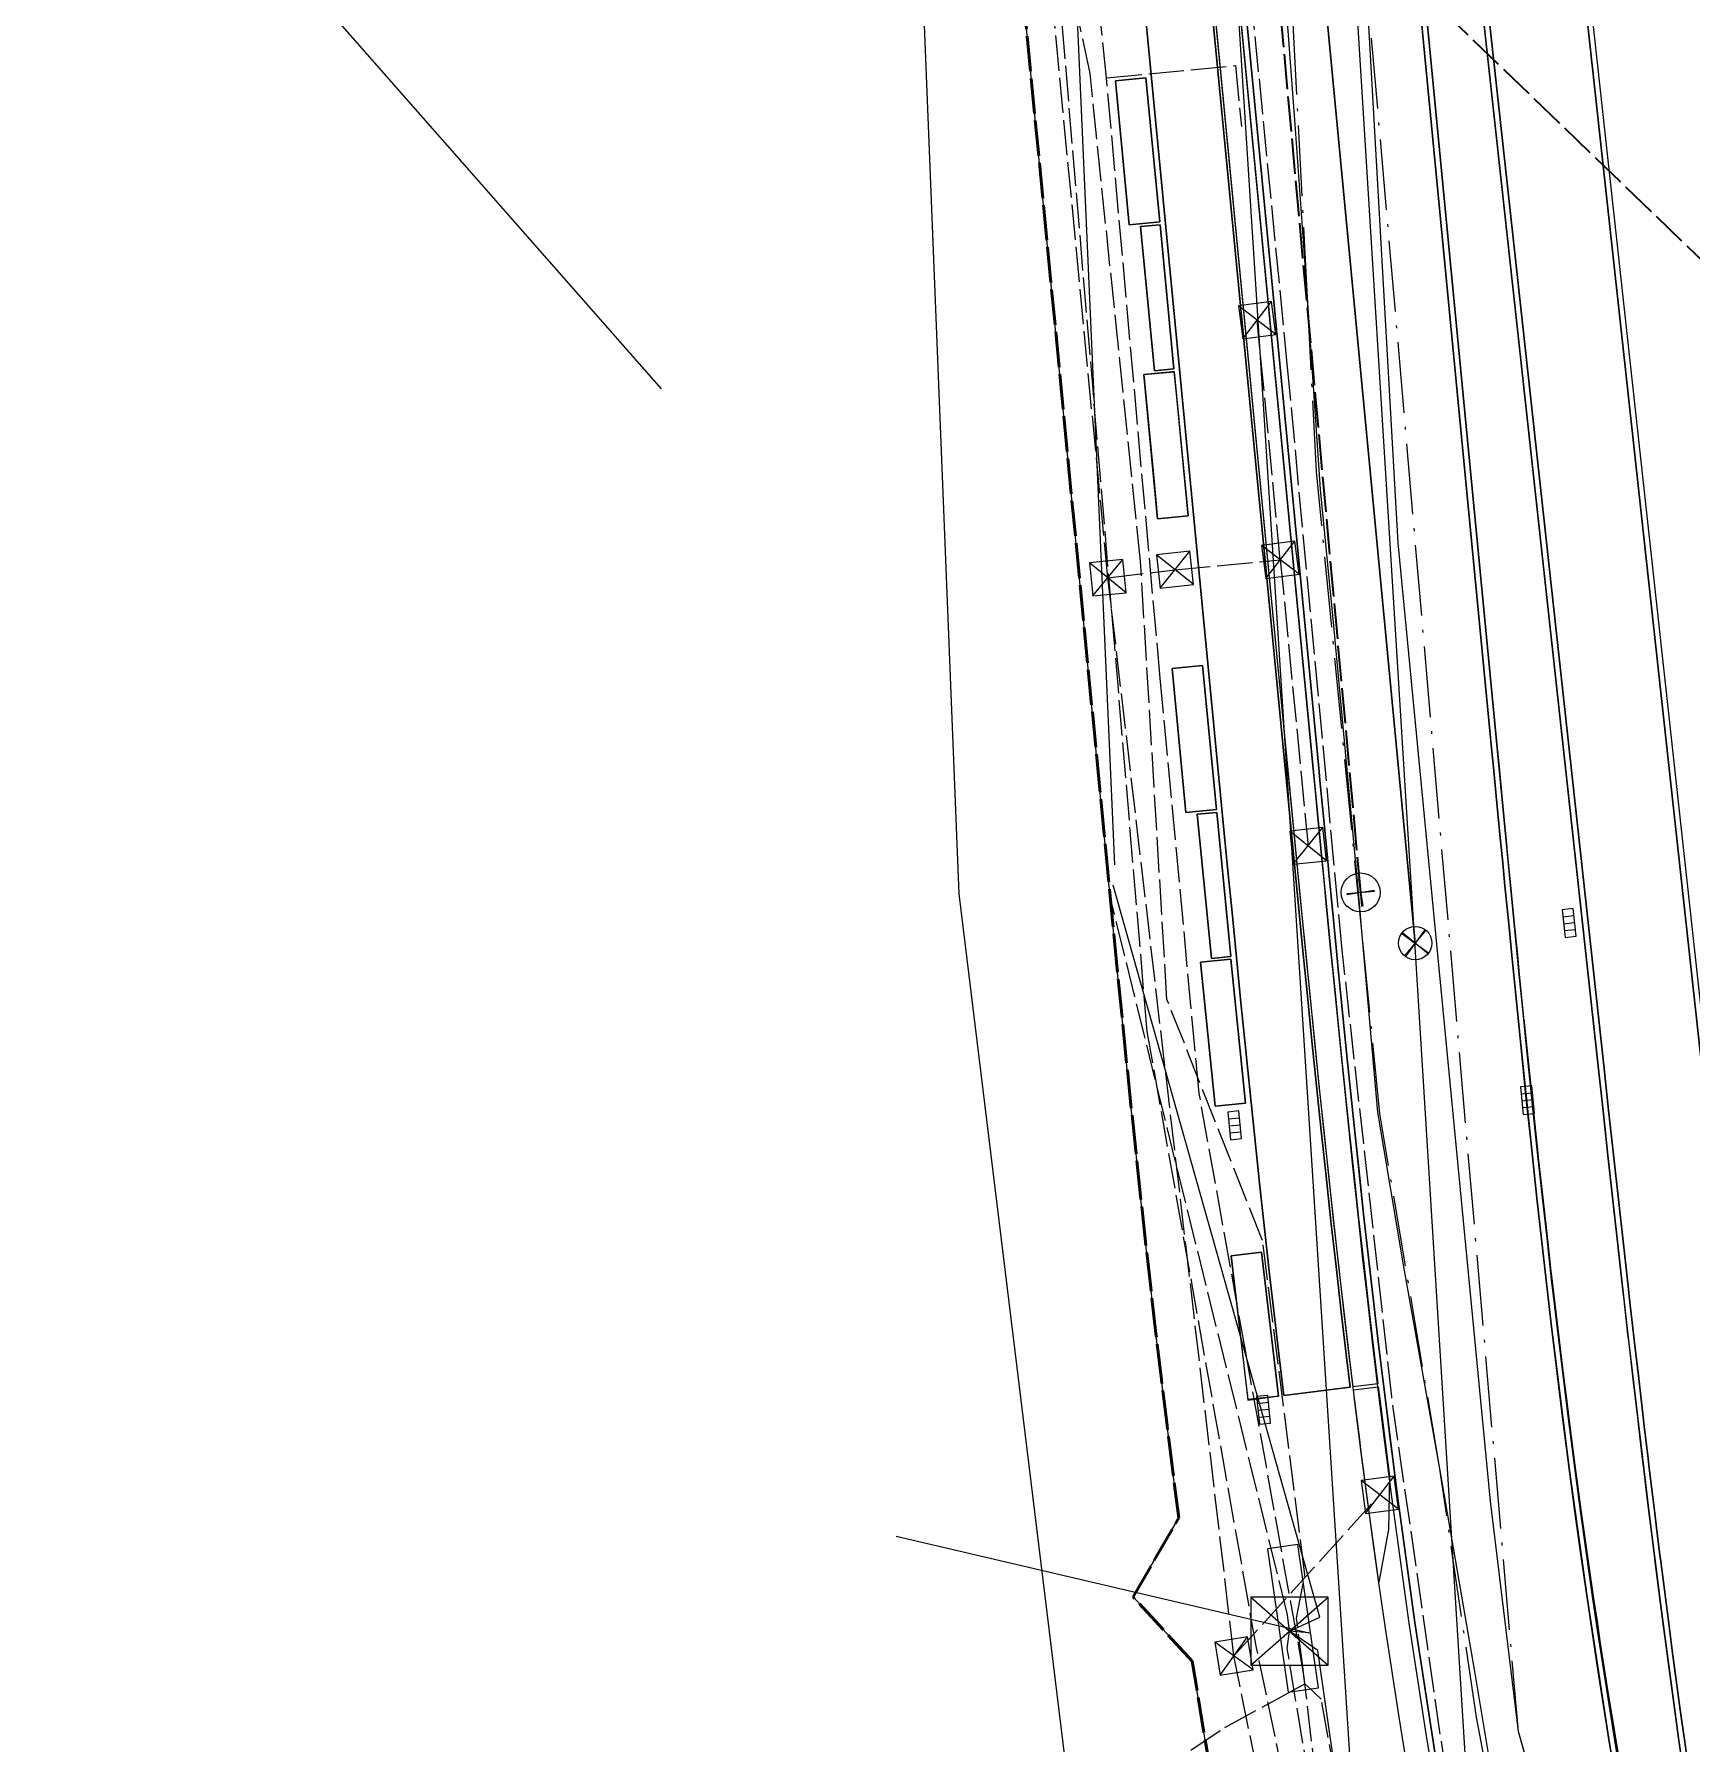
# Model space of a CAD drawing. Header units: metres. Extents: x 105014 to 106600, y 111320 to 118425.
# Drawn here: x 105855.1 to 105914.6, y 117164.8 to 117226.2 of the extents above; entities that cross this region are included whole.
import ezdxf

# ---------------------------------------------------------------- set-up
doc = ezdxf.new("R2010")
doc.units = ezdxf.units.M
doc.linetypes.add('DASHDOT', pattern=[3.556, 2.54, -0.508, 0, -0.508])
doc.linetypes.add('DASHED', pattern=[1.524, 1.27, -0.254])
for name, color, linetype, lineweight in [('00-BASE-LIMITE', 7, 'DASHED', 50), ('00-BASE-UE', 42, 'DASHED', 25), ('10-PAV-CALZADA-BRT', 12, 'CONTINUOUS', 30), ('10-PAV-CALZADA-MIXTA', 8, 'CONTINUOUS', 30), ('10-PAV-CICLORUTA', 76, 'CONTINUOUS', 18), ('10-PAV-SARDINEL', 252, 'CONTINUOUS', 13), ('20-EP-ZONA-DURA', 253, 'CONTINUOUS', 13), ('20-EP-ZONA-VERDE', 84, 'CONTINUOUS', 13), ('30-RED-ENEL-NODOS', 11, 'CONTINUOUS', 13), ('30-RED-ENEL-PROY', 1, 'DASHED', 25), ('30-RED-ETB-CAMARA', 151, 'CONTINUOUS', 13), ('30-RED-ETB-EXIST', 145, 'CONTINUOUS', 13), ('30-RED-ETB-PROY', 5, 'DASHED', 25), ('30-RED-MOVISTAR-PROY', 4, 'DASHED', 25), ('30-RED-VANTI-EXIST', 52, 'CONTINUOUS', 13), ('30-RED-VANTI-PROY', 2, 'DASHED', 25), ('30-RED-VANTI-RETIRO', 8, 'DASHDOT', 13), ('35-RH-ACUE-MENOR-EXIST', 151, 'CONTINUOUS', 13), ('35-RH-ACUE-MENOR-PROY', 5, 'DASHED', 25), ('35-RH-PLUV-COLECTOR', 96, 'CONTINUOUS', 30), ('35-RH-PLUV-NODOS', 94, 'CONTINUOUS', 13), ('36-RH-SAN-COLECTOR-PROY', 6, 'DASHED', 35), ('36-RH-SAN-POZOS', 216, 'CONTINUOUS', 13), ('60-PREDIAL-LOTE', 42, 'CONTINUOUS', 13)]:
    doc.layers.add(name, color=color, linetype=linetype, lineweight=lineweight)

# ---------------------------------------------------------------- blocks, each defined once
blk = doc.blocks.new('CAM_ETB_T_14')
for p, q in [((-1.39, -1.22), (1.39, 1.22)), ((-1.39, 1.22), (1.39, -1.22))]:
    blk.add_line(p, q)
blk.add_lwpolyline([(-1.39, -1.22), (1.39, -1.22), (1.39, 1.22), (-1.39, 1.22)], close=True)
blk = doc.blocks.new('CAJA_ENEL')
for p, q in [((-0.6, -0.6), (0.6, 0.6)), ((-0.6, 0.6), (0.6, -0.6))]:
    blk.add_line(p, q)
blk.add_lwpolyline([(-0.6, -0.6), (0.6, -0.6), (0.6, 0.6), (-0.6, 0.6)], close=True)
blk = doc.blocks.new('POZO_SAN')
for p, q in [((-0.5, 0), (0.5, 0)), ((0, -0.5), (0, 0.5))]:
    blk.add_line(p, q)
blk.add_circle((0, 0), 0.7)
blk = doc.blocks.new('POZO_PLUV')
for p, q in [((-0.42, -0.42), (0.42, 0.42)), ((-0.42, 0.42), (0.42, -0.42))]:
    blk.add_line(p, q)
blk.add_circle((0, 0), 0.6)
blk = doc.blocks.new('SUMIDERO')
for p, q in [((-0.25, -0.2), (-0.25, 0.2)), ((0, -0.2), (0, 0.2)), ((0.25, -0.2), (0.25, 0.2))]:
    blk.add_line(p, q)
blk.add_lwpolyline([(-0.5, -0.2), (0.5, -0.2), (0.5, 0.2), (-0.5, 0.2)], close=True)

msp = doc.modelspace()

# ---------------------------------------------------------------- linework, layer by layer
at = {"layer": '00-BASE-LIMITE'}
msp.add_lwpolyline([(105898.1069, 117159.2363), (105896.6943, 117167.8133), (105894.5691, 117170.1189), (105896.2173, 117172.9585), (105896.0007, 117174.6185), (105895.7917, 117176.2757), (105895.5895, 117177.9297), (105895.3939, 117179.5803), (105895.2043, 117181.2279), (105895.0201, 117182.8719), (105894.8409, 117184.5127), (105894.6663, 117186.1499), (105894.4957, 117187.7837), (105894.3289, 117189.4137), (105894.1651, 117191.0401), (105894.0039, 117192.6627), (105893.8455, 117194.2759), (105893.6881, 117195.8929), (105893.5321, 117197.5063), (105893.3769, 117199.1155), (105880.9173, 117328.3195)], dxfattribs=at)
at = {"layer": '00-BASE-UE'}
msp.add_lwpolyline([(105898.1069, 117159.2363), (105896.6943, 117167.8133), (105894.5691, 117170.1189), (105896.2173, 117172.9585), (105896.0007, 117174.6185), (105895.7917, 117176.2757), (105895.5895, 117177.9297), (105895.3939, 117179.5803), (105895.2043, 117181.2279), (105895.0201, 117182.8719), (105894.8409, 117184.5127), (105894.6663, 117186.1499), (105894.4957, 117187.7837), (105894.3289, 117189.4137), (105894.1651, 117191.0401), (105894.0039, 117192.6627), (105893.8455, 117194.2759), (105893.6881, 117195.8929), (105893.5321, 117197.5063), (105893.3769, 117199.1155), (105880.9173, 117328.3195)], dxfattribs=at)
at = {"layer": '10-PAV-CALZADA-BRT'}
for points in [[(105882.9785, 117584.4545), (105893.5419, 117425.5473), (105895.1807, 117404.3226), (105897.2725, 117383.1377), (105904.5071, 117317.0921), (105905.2214, 117308.7833), (105905.5469, 117300.4503), (105905.4831, 117292.1111), (105905.4192, 117283.7719), (105905.7447, 117275.4389), (105906.4589, 117267.1301), (105914.9533, 117189.5829), (105916.6047, 117177.2078), (105918.8371, 117164.9242), (105921.6455, 117152.7593)], [(105914.5222, 117163.9398), (105914.3715, 117165.0041), (105914.3613, 117165.0766), (105914.2241, 117166.0689), (105914.1392, 117166.6878), (105914.0789, 117167.134), (105913.936, 117168.1995), (105913.9229, 117168.2987), (105913.7962, 117169.2654), (105913.7125, 117169.9095), (105913.6528, 117170.3748), (105913.5117, 117171.4843), (105913.5071, 117171.5201), (105913.3733, 117172.5944), (105913.3071, 117173.1303), (105913.2369, 117173.7045), (105913.1113, 117174.7404), (105913.0694, 117175.0893), (105912.9192, 117176.3498), (105912.9045, 117176.4744), (105912.7421, 117177.8598), (105912.7306, 117177.9585), (105912.582, 117179.2455), (105912.5452, 117179.5669), (105912.3928, 117180.9073), (105912.3627, 117181.1745), (105912.2062, 117182.5695), (105912.1826, 117182.7816), (105912.0043, 117184.3866), (105911.8385, 117185.8855), (105911.8267, 117185.9924), (105911.6504, 117187.5976), (105911.4741, 117189.2018), (105890.3867, 117381.7125)]]:
    msp.add_lwpolyline(points, dxfattribs=at)
at = {"layer": '10-PAV-CALZADA-MIXTA'}
for points in [[(105875.5457, 117584.6099), (105886.1051, 117426.2769), (105887.1478, 117412.2086), (105888.3981, 117398.1573), (105888.7381, 117394.6319), (105892.1176, 117359.5874), (105907.4615, 117200.4745), (105907.5158, 117199.9117), (105907.6165, 117198.8691), (105907.7719, 117197.2638), (105907.837, 117196.5939), (105907.9283, 117195.6584), (105908.0855, 117194.0531), (105908.1621, 117193.2764), (105908.2443, 117192.4481), (105908.4933, 117189.9595), (105909.0761, 117184.4347), (105909.5779, 117180.0187), (105910.2369, 117174.7261), (105910.8755, 117170.1035), (105911.6759, 117164.9269), (105912.4919, 117160.2355)], [(105905.5081, 117163.9167), (105904.6907, 117169.2037), (105904.0397, 117173.9151), (105903.3711, 117179.2853), (105902.8629, 117183.7569), (105902.2755, 117189.3263), (105902.0253, 117191.8263), (105901.9421, 117192.6654), (105901.8658, 117193.4391), (105901.7082, 117195.0478), (105901.6164, 117195.9884), (105901.5514, 117196.6583), (105901.3955, 117198.2671), (105901.2946, 117199.3117), (105901.2402, 117199.8743), (105890.133, 117315.0558), (105888.9327, 117327.5027), (105888.9311, 117327.5192), (105886.8305, 117349.3007)]]:
    msp.add_lwpolyline(points, dxfattribs=at)
at = {"layer": '10-PAV-CICLORUTA'}
msp.add_lwpolyline([(105896.6021, 117235.4703), (105900.0459, 117199.7591), (105900.0459, 117199.7591), (105900.2009, 117198.1515), (105900.3567, 117196.5419), (105900.5135, 117194.9305), (105900.6715, 117193.3211), (105900.8317, 117191.7067), (105900.9945, 117190.0907), (105901.1603, 117188.4727), (105901.3293, 117186.8529), (105901.5023, 117185.2315), (105901.6795, 117183.6085), (105901.8615, 117181.9839), (105902.0487, 117180.3579), (105902.2415, 117178.7303), (105902.3739, 117177.6465), (105899.9917, 117177.3553), (105899.8587, 117178.4435), (105899.6649, 117180.0793), (105899.4767, 117181.7131), (105899.2939, 117183.3447), (105899.1161, 117184.9741), (105898.9425, 117186.6011), (105898.7729, 117188.2259), (105898.6069, 117189.8481), (105898.4437, 117191.4679), (105898.2831, 117193.0853), (105898.1249, 117194.6959), (105897.9679, 117196.3095), (105897.8121, 117197.9203), (105897.6569, 117199.5285), (105894.2131, 117235.2399)], dxfattribs=at)
at = {"layer": '10-PAV-SARDINEL'}
for points in [[(105914.3242, 117163.9117), (105914.1735, 117164.9762), (105914.1633, 117165.049), (105914.026, 117166.0416), (105913.9411, 117166.6608), (105913.8807, 117167.1073), (105913.7378, 117168.1731), (105913.7246, 117168.2726), (105913.5979, 117169.2395), (105913.5142, 117169.8839), (105913.4544, 117170.3495), (105913.3133, 117171.459), (105913.3087, 117171.495), (105913.1748, 117172.5698), (105913.1086, 117173.1059), (105913.0384, 117173.6803), (105912.9128, 117174.7165), (105912.8708, 117175.0656), (105912.7206, 117176.3263), (105912.7059, 117176.4511), (105912.5435, 117177.8366), (105912.5319, 117177.9355), (105912.3833, 117179.2227), (105912.3465, 117179.5442), (105912.1941, 117180.8848), (105912.164, 117181.1522), (105912.0074, 117182.5473), (105911.9838, 117182.7595), (105911.8055, 117184.3646), (105911.6397, 117185.8636), (105911.6279, 117185.9706), (105911.4516, 117187.5758), (105911.2753, 117189.18), (105890.1879, 117381.6908)], [(105890.3867, 117381.7125), (105911.4741, 117189.2018), (105911.6504, 117187.5976), (105911.8267, 117185.9924), (105911.8385, 117185.8855), (105912.0043, 117184.3866), (105912.1826, 117182.7816), (105912.2062, 117182.5695), (105912.3627, 117181.1745), (105912.3928, 117180.9073), (105912.5452, 117179.5669), (105912.582, 117179.2455), (105912.7306, 117177.9585), (105912.7421, 117177.8598), (105912.9045, 117176.4744), (105912.9192, 117176.3498), (105913.0694, 117175.0893), (105913.1113, 117174.7404), (105913.2369, 117173.7045), (105913.3071, 117173.1303), (105913.3733, 117172.5944), (105913.5071, 117171.5201), (105913.5117, 117171.4843), (105913.6528, 117170.3748), (105913.7125, 117169.9095), (105913.7962, 117169.2654), (105913.9229, 117168.2987), (105913.936, 117168.1995), (105914.0789, 117167.134), (105914.1392, 117166.6878), (105914.2241, 117166.0689), (105914.3613, 117165.0766), (105914.3715, 117165.0041), (105914.5222, 117163.9398)], [(105911.8712, 117163.7526), (105911.6759, 117164.9269), (105911.4671, 117166.2197), (105911.2641, 117167.5134), (105911.0669, 117168.808), (105910.8755, 117170.1035), (105910.6553, 117171.6433), (105910.4424, 117173.1842), (105910.2369, 117174.7261), (105910.0099, 117176.4894), (105909.7902, 117178.2536), (105909.5779, 117180.0187), (105909.4062, 117181.4902), (105909.239, 117182.9622), (105909.0761, 117184.4347), (105908.8774, 117186.2758), (105908.6832, 117188.1174), (105908.4933, 117189.9595), (105908.2443, 117192.4481), (105908.1621, 117193.2764), (105908.0855, 117194.0531), (105907.9283, 117195.6584), (105907.837, 117196.5939), (105907.7719, 117197.2638), (105907.6165, 117198.8691), (105907.5158, 117199.9117), (105907.4615, 117200.4745), (105892.1176, 117359.5874)], [(105892.3167, 117359.6066), (105907.6606, 117200.4937), (105907.7149, 117199.9309), (105907.8156, 117198.8884), (105907.971, 117197.2831), (105908.0361, 117196.6133), (105908.1274, 117195.6779), (105908.2845, 117194.0727), (105908.3611, 117193.2961), (105908.4433, 117192.468), (105908.6923, 117189.9797), (105908.8821, 117188.1382), (105909.0763, 117186.2971), (105909.2749, 117184.4565), (105909.4378, 117182.9845), (105909.605, 117181.5131), (105909.7766, 117180.0423), (105909.9888, 117178.2779), (105910.2082, 117176.5148), (105910.4352, 117174.7521), (105910.6406, 117173.2111), (105910.8534, 117171.6712), (105911.0735, 117170.1323), (105911.2647, 117168.8377), (105911.4618, 117167.544), (105911.6647, 117166.2512), (105911.8733, 117164.9593), (105912.0685, 117163.7859)], [(105905.3108, 117163.8844), (105905.0974, 117165.2057), (105904.89, 117166.5279), (105904.6884, 117167.851), (105904.4928, 117169.175), (105904.2682, 117170.7453), (105904.0511, 117172.3167), (105903.8414, 117173.8892), (105903.611, 117175.6791), (105903.388, 117177.47), (105903.1725, 117179.2618), (105902.9986, 117180.7524), (105902.8291, 117182.2436), (105902.6641, 117183.7352), (105902.4638, 117185.5917), (105902.268, 117187.4487), (105902.0766, 117189.3061), (105901.8263, 117191.8065), (105901.7431, 117192.6458), (105901.6668, 117193.4196), (105901.5092, 117195.0284), (105901.4173, 117195.9691), (105901.3523, 117196.639), (105901.1964, 117198.2479), (105901.0955, 117199.2925), (105901.0411, 117199.8551), (105889.9339, 117315.0366)], [(105890.133, 117315.0558), (105901.2402, 117199.8743), (105901.2946, 117199.3117), (105901.3955, 117198.2671), (105901.5514, 117196.6583), (105901.6164, 117195.9884), (105901.7082, 117195.0478), (105901.8658, 117193.4391), (105901.9421, 117192.6654), (105902.0253, 117191.8263), (105902.2755, 117189.3263), (105902.4669, 117187.4694), (105902.6627, 117185.6129), (105902.8629, 117183.7569), (105903.0279, 117182.2659), (105903.1973, 117180.7753), (105903.3711, 117179.2853), (105903.5865, 117177.4943), (105903.8094, 117175.7042), (105904.0397, 117173.9151), (105904.2492, 117172.3436), (105904.4662, 117170.7731), (105904.6907, 117169.2037), (105904.8862, 117167.8806), (105905.0876, 117166.5584), (105905.2949, 117165.2371), (105905.5081, 117163.9167)]]:
    msp.add_lwpolyline(points, dxfattribs=at)
at = {"layer": '20-EP-ZONA-DURA'}
for points in [[(105898.1069, 117159.2363), (105896.6943, 117167.8133), (105894.5691, 117170.1189), (105896.2173, 117172.9585), (105896.0007, 117174.6185), (105895.7917, 117176.2757), (105895.5895, 117177.9297), (105895.3939, 117179.5803), (105895.2043, 117181.2279), (105895.0201, 117182.8719), (105894.8409, 117184.5127), (105894.6663, 117186.1499), (105894.4957, 117187.7837), (105894.3289, 117189.4137), (105894.1651, 117191.0401), (105894.0039, 117192.6627), (105893.8455, 117194.2759), (105893.6881, 117195.8929), (105893.5321, 117197.5063), (105893.3769, 117199.1155), (105887.6501, 117258.5017)], [(105894.2131, 117235.2399), (105897.6569, 117199.5285), (105897.8121, 117197.9203), (105897.9679, 117196.3095), (105898.1249, 117194.6959), (105898.2831, 117193.0853), (105898.4437, 117191.4679), (105898.6069, 117189.8481), (105898.7729, 117188.2259), (105898.9425, 117186.6011), (105899.1161, 117184.9741), (105899.2939, 117183.3447), (105899.4767, 117181.7131), (105899.6649, 117180.0793), (105899.8587, 117178.4435), (105899.9917, 117177.3553), (105902.3739, 117177.6465), (105902.2415, 117178.7303), (105902.0487, 117180.3579), (105901.8615, 117181.9839), (105901.6795, 117183.6085), (105901.5023, 117185.2315), (105901.3293, 117186.8529), (105901.1603, 117188.4727), (105900.9945, 117190.0907), (105900.8317, 117191.7067), (105900.6715, 117193.3211), (105900.5135, 117194.9305), (105900.3567, 117196.5419), (105900.2009, 117198.1515), (105900.0459, 117199.7591), (105896.6021, 117235.4703)], [(105896.709, 117235.2892), (105899.5845, 117205.4691), (105900.1303, 117199.8099), (105900.2853, 117198.2025), (105900.4411, 117196.5931), (105900.5979, 117194.9815), (105900.7559, 117193.3723), (105900.9163, 117191.7581), (105901.0789, 117190.1421), (105901.2447, 117188.5243), (105901.4137, 117186.9047), (105901.5865, 117185.2837), (105901.7637, 117183.6609), (105901.9457, 117182.0365), (105902.1329, 117180.4107), (105902.3257, 117178.7835), (105902.5247, 117177.1551), (105902.7121, 117175.6703), (105902.7303, 117175.5253), (105902.9431, 117173.8943), (105903.1633, 117172.2625), (105903.3917, 117170.6295), (105903.6285, 117168.9957), (105903.8743, 117167.3611), (105904.1295, 117165.7259), (105904.3947, 117164.0903)], [(105912.0685, 117163.7859), (105911.8733, 117164.9593), (105911.6647, 117166.2512), (105911.4618, 117167.544), (105911.2647, 117168.8377), (105911.0735, 117170.1323), (105910.8534, 117171.6712), (105910.6406, 117173.2111), (105910.4352, 117174.7521), (105910.2082, 117176.5148), (105909.9888, 117178.2779), (105909.7766, 117180.0423), (105909.605, 117181.5131), (105909.4378, 117182.9845), (105909.2749, 117184.4565), (105909.0763, 117186.2971), (105908.8821, 117188.1382), (105908.6923, 117189.9797), (105908.6053, 117190.8635), (105908.7697, 117189.2593), (105908.9371, 117187.6557), (105909.1081, 117186.0523), (105909.1246, 117185.9007), (105909.2831, 117184.4495), (105909.4625, 117182.8471), (105909.569, 117181.9223), (105909.6469, 117181.2455), (105909.8367, 117179.6445), (105909.9228, 117178.9399), (105910.0323, 117178.0443), (105910.1589, 117177.0407), (105910.2341, 117176.4449), (105910.4425, 117174.8463), (105910.5481, 117174.0637), (105910.6581, 117173.2489), (105910.8815, 117171.6525), (105911.1127, 117170.0573), (105911.2345, 117169.2467), (105911.3523, 117168.4633), (105911.6009, 117166.8709), (105911.8589, 117165.2799), (105912.1265, 117163.6907)]]:
    msp.add_lwpolyline(points, dxfattribs=at)
for points in [[(105894.4363, 117219.3867), (105895.5309, 117219.4923), (105895.0317, 117224.6683), (105893.9373, 117224.5627), (105894.4363, 117219.3867)], [(105896.0395, 117214.2169), (105895.5403, 117219.3927), (105894.8437, 117219.3257), (105895.3427, 117214.1497), (105896.0395, 117214.2169)], [(105896.1255, 117213.3248), (105896.0505, 117214.1203), (105895.866, 117214.0996), (105894.9547, 117214.0117), (105895.3118, 117210.3096), (105895.4463, 117208.8359), (105895.4539, 117208.8357), (105896.5483, 117208.9413), (105896.1255, 117213.3248)], [(105896.4713, 117198.2847), (105897.5657, 117198.3903), (105897.0667, 117203.5663), (105895.9719, 117203.4607), (105896.4713, 117198.2847)], [(105898.0791, 117193.1161), (105897.5755, 117198.2907), (105896.8785, 117198.2239), (105897.3825, 117193.0483), (105898.0791, 117193.1161)], [(105898.6115, 117187.8471), (105898.0885, 117193.0209), (105896.9941, 117192.9101), (105897.5179, 117187.7365), (105898.6115, 117187.8471)], [(105899.7931, 117177.3311), (105899.1877, 117182.4957), (105898.0953, 117182.3675), (105898.2643, 117180.9279), (105898.6977, 117177.1899), (105899.7426, 117177.3252), (105899.7837, 117177.33), (105899.7931, 117177.3311)], [(105899.3943, 117171.8477), (105900.1415, 117166.7017), (105901.2285, 117166.8595), (105900.4859, 117172.0061), (105899.3943, 117171.8477)]]:
    msp.add_lwpolyline(points, close=True, dxfattribs=at)
at = {"layer": '20-EP-ZONA-VERDE'}
for points in [[(105919.6809, 117161.9135), (105917.8455, 117171.0885), (105916.3353, 117180.3227), (105915.1523, 117189.6047), (105906.6577, 117267.1519), (105906.0863, 117273.3738), (105905.7331, 117279.6117), (105905.5986, 117285.8581), (105905.6829, 117292.1049), (105905.7674, 117298.3665), (105905.6326, 117304.6268), (105905.2786, 117310.8785), (105904.7059, 117317.1139), (105897.5439, 117382.4965)], [(105912.1265, 117163.6907), (105911.8589, 117165.2799), (105911.6009, 117166.8709), (105911.3523, 117168.4633), (105911.1127, 117170.0573), (105910.8815, 117171.6525), (105910.6581, 117173.2489), (105910.4425, 117174.8463), (105910.2341, 117176.4449), (105910.0323, 117178.0443), (105909.8367, 117179.6445), (105909.6469, 117181.2455), (105909.4625, 117182.8471), (105909.2831, 117184.4495), (105909.1081, 117186.0523), (105908.9371, 117187.6557), (105908.7697, 117189.2593), (105908.6053, 117190.8635), (105908.4439, 117192.4681), (105908.2845, 117194.0729), (105908.1269, 117195.6777), (105907.9707, 117197.2829), (105907.8153, 117198.8883), (105907.6605, 117200.4937), (105892.4007, 117358.7347)], [(105892.6993, 117358.7633), (105911.2753, 117189.1799), (105911.2753, 117189.1799), (105911.4513, 117187.5757), (105911.6275, 117185.9703), (105911.8049, 117184.3643), (105911.9833, 117182.7593), (105912.1637, 117181.1521), (105912.3465, 117179.5441), (105912.5319, 117177.9355), (105912.7203, 117176.3261), (105912.9123, 117174.7163), (105913.1083, 117173.1059), (105913.3087, 117171.4951), (105913.5139, 117169.8839), (105913.7245, 117168.2725), (105913.9407, 117166.6607), (105914.1629, 117165.0489), (105914.3919, 117163.4369)], [(105897.5975, 117235.5661), (105901.0411, 117199.8551), (105901.0411, 117199.8551), (105901.1963, 117198.2479), (105901.3519, 117196.6389), (105901.5087, 117195.0281), (105901.6667, 117193.4193), (105901.8269, 117191.8063), (105901.9895, 117190.1917), (105902.1549, 117188.5755), (105902.3237, 117186.9579), (105902.4965, 117185.3389), (105902.6733, 117183.7185), (105902.8551, 117182.0967), (105903.0419, 117180.4739), (105903.2343, 117178.8497), (105903.3665, 117177.7679), (105902.4731, 117177.6587), (105902.3409, 117178.7423), (105902.1479, 117180.3695), (105901.9609, 117181.9953), (105901.7789, 117183.6195), (105901.6017, 117185.2423), (105901.4287, 117186.8635), (105901.2597, 117188.4829), (105901.0941, 117190.1007), (105900.9313, 117191.7167), (105900.7711, 117193.3309), (105900.6131, 117194.9403), (105900.4561, 117196.5517), (105900.3005, 117198.1611), (105900.1453, 117199.7687), (105896.7015, 117235.4797)]]:
    msp.add_lwpolyline(points, dxfattribs=at)
for points in [[(105895.5309, 117219.4923), (105894.4363, 117219.3867), (105893.9373, 117224.5627), (105895.0317, 117224.6683), (105895.5309, 117219.4923)], [(105896.0395, 117214.2169), (105895.3427, 117214.1497), (105894.8437, 117219.3257), (105895.5403, 117219.3927), (105896.0395, 117214.2169)], [(105896.5483, 117208.9413), (105895.4539, 117208.8357), (105894.9547, 117214.0117), (105896.0491, 117214.1173), (105896.5483, 117208.9413)], [(105897.5657, 117198.3903), (105896.4713, 117198.2847), (105895.9719, 117203.4607), (105897.0667, 117203.5663), (105897.5657, 117198.3903)], [(105898.0791, 117193.1161), (105897.3825, 117193.0483), (105896.8785, 117198.2239), (105897.5755, 117198.2907), (105898.0791, 117193.1161)], [(105898.6115, 117187.8471), (105897.5179, 117187.7365), (105896.9941, 117192.9101), (105898.0885, 117193.0209), (105898.6115, 117187.8471)], [(105899.7931, 117177.3311), (105898.7015, 117177.2029), (105898.0953, 117182.3675), (105899.1877, 117182.4957), (105899.7931, 117177.3311)], [(105903.4329, 117177.2247), (105903.6381, 117175.5985), (105903.7865, 117174.4611), (105903.7483, 117172.539), (105903.3983, 117170.6487), (105903.1785, 117172.2211), (105902.9581, 117173.8531), (105902.7455, 117175.4839), (105902.5397, 117177.1137), (105902.4853, 117177.5593), (105903.3787, 117177.6685), (105903.4329, 117177.2247)]]:
    msp.add_lwpolyline(points, close=True, dxfattribs=at)
at = {"layer": '30-RED-ENEL-PROY'}
for points in [[(105893.6677, 117206.7197), (105889.5727, 117249.3247)], [(105899.8603, 117207.3635), (105899.0311, 117215.9645)], [(105893.6677, 117206.7197), (105896.0759, 117207.0059)], [(105896.0759, 117207.0059), (105899.8603, 117207.3635)], [(105899.8603, 117207.3635), (105900.8565, 117197.0871)], [(105898.1911, 117168.0013), (105893.6677, 117206.7197)], [(105898.1911, 117168.0013), (105903.4329, 117173.7839)], [(105903.5729, 117141.4965), (105898.1911, 117168.0013)]]:
    msp.add_lwpolyline(points, dxfattribs=at)
at = {"layer": '30-RED-ETB-EXIST'}
for points in [[(105893.912, 117196.414), (105892.352, 117231.939)], [(105900.19, 117168.893), (105901.282, 117169.386), (105893.855, 117195.682)], [(105886.062, 117172.296), (105900.901, 117168.833), (105900.19, 117168.893)], [(105904.509, 117145.195), (105901.203, 117168.19), (105900.19, 117168.893)]]:
    msp.add_lwpolyline(points, dxfattribs=at)
at = {"layer": '30-RED-ETB-PROY'}
for points in [[(105900.19, 117168.893), (105900.119, 117169.471), (105893.726, 117195.359)], [(105903.921, 117145.329), (105900.108, 117168.268), (105900.19, 117168.893)]]:
    msp.add_lwpolyline(points, dxfattribs=at)
at = {"layer": '30-RED-MOVISTAR-PROY'}
for points in [[(105895.0799, 117190.4212), (105890.6088, 117243.4061)], [(105899.0047, 117168.2886), (105895.0799, 117190.4212)], [(105904.0338, 117144.2207), (105899.0047, 117168.2886)]]:
    msp.add_lwpolyline(points, dxfattribs=at)
at = {"layer": '30-RED-VANTI-EXIST'}
for points in [[(105877.6397, 117213.5047), (105856.7626, 117237.2473)], [(105900.8334, 117216.7722), (105900.7519, 117217.9623), (105900.3899, 117222.9931), (105899.7069, 117232.1235), (105899.683, 117232.3767)], [(105908.4091, 117165.2903), (105907.4093, 117173.5525), (105904.0967, 117207.9665), (105902.9359, 117228.4556)], [(105902.7865, 117194.0255), (105902.6385, 117195.6903), (105901.7829, 117204.9949), (105901.3045, 117209.8917), (105900.8334, 117216.7722)], [(105905.5753, 117174.7931), (105904.2877, 117182.0403), (105903.3639, 117187.5303), (105902.7865, 117194.0255)], [(105908.5172, 117157.3556), (105908.0803, 117160.0473), (105906.8415, 117167.4467), (105905.5753, 117174.7931)], [(105929.4531, 117088.381), (105928.8553, 117093.0211), (105922.9251, 117113.3409), (105908.4091, 117165.2903)]]:
    msp.add_lwpolyline(points, dxfattribs=at)
at = {"layer": '30-RED-VANTI-PROY'}
for points in [[(105900.6789, 117167.5197), (105900.4445, 117169.3547), (105900.7415, 117170.9163), (105899.2231, 117182.9159), (105895.7885, 117191.5735), (105894.8381, 117207.3105), (105893.0293, 117224.8273), (105891.7749, 117230.7431), (105890.1563, 117246.5495), (105890.7427, 117248.3609), (105890.5759, 117250.5179), (105889.5727, 117250.8435), (105886.9125, 117280.1449), (105886.8453, 117289.6483), (105886.6049, 117293.0969), (105885.5551, 117294.5311), (105884.9605, 117301.6723), (105883.0403, 117324.3557), (105882.4979, 117333.5879), (105882.8893, 117343.7999), (105883.5559, 117344.3865), (105882.6895, 117353.3971)], [(105907.1175, 117156.4387), (105906.2593, 117160.6663), (105903.8595, 117177.3063), (105902.0827, 117193.3551), (105900.1225, 117214.2681), (105898.2179, 117233.6949), (105897.0253, 117246.4337), (105896.2049, 117254.0261), (105894.3421, 117273.9695), (105893.4367, 117283.1109), (105893.3395, 117288.6877), (105893.1927, 117290.5817), (105892.4647, 117293.0731), (105891.3453, 117304.9179)], [(105900.6973, 117167.3755), (105900.6789, 117167.5197)], [(105900.4768, 117166.8518), (105900.6381, 117166.9395)], [(105900.6381, 117166.9395), (105900.7455, 117166.9985)], [(105900.7206, 117167.1936), (105900.6973, 117167.3755)], [(105900.7455, 117166.9985), (105900.7206, 117167.1936)], [(105900.8422, 117166.9064), (105900.7455, 117166.9985)], [(105900.9762, 117166.7787), (105900.8422, 117166.9064)], [(105894.1193, 117162.9179), (105897.8653, 117165.4309), (105899.5433, 117166.3421), (105900.3488, 117166.7819)], [(105900.3488, 117166.7819), (105900.4768, 117166.8518)], [(105901.0822, 117166.6777), (105900.9762, 117166.7787)], [(105902.7826, 117158.5996), (105901.8539, 117163.5757), (105901.3237, 117166.4477), (105901.0822, 117166.6777)]]:
    msp.add_lwpolyline(points, dxfattribs=at)
at = {"layer": '30-RED-VANTI-RETIRO'}
for points in [[(105900.8334, 117216.7722), (105900.3111, 117226.8973), (105899.683, 117232.3767)], [(105908.4091, 117165.2903), (105902.9359, 117228.4556)], [(105902.7865, 117194.0255), (105901.1553, 117210.5319), (105900.8334, 117216.7722)], [(105905.5753, 117174.7931), (105903.4329, 117187.4841), (105902.7865, 117194.0255)], [(105908.5172, 117157.3556), (105906.9023, 117165.7975), (105905.5753, 117174.7931)], [(105929.4797, 117088.3094), (105928.9009, 117093.0745), (105908.4091, 117165.2903)]]:
    msp.add_lwpolyline(points, dxfattribs=at)
at = {"layer": '35-RH-ACUE-MENOR-EXIST'}
msp.add_lwpolyline([(105178.5744, 116817.4508), (105539.9476, 116761.043), (105920.9127, 116698.2673), (105927.6139, 116697.316), (106024.833, 116689.4124), (106033.902, 116694.7788), (106040.5526, 116701.5538), (106047.9791, 116715.1949), (106051.8201, 116725.8396), (106046.6693, 116749.4243), (106048.6153, 116749.9885), (106037.1633, 116787.9158), (106015.5063, 116861.68), (106011.1153, 116873.1384), (105951.3398, 117023.2056), (105939.5771, 117054.3457), (105902.7237, 117158.6512), (105897.7174, 117237.0197), (105887, 117327.4)], dxfattribs=at)
at = {"layer": '35-RH-ACUE-MENOR-PROY'}
for points in [[(105902.3683, 117152.8245), (105900.7927, 117166.6093), (105900.7206, 117167.2398), (105898.6094, 117178.9645), (105896.9471, 117188.1968), (105895.5468, 117203.1143), (105893.6168, 117224.6726), (105893.3693, 117227.0541), (105892.1521, 117230.8654), (105891.9382, 117233.5861), (105892.4007, 117237.3545), (105889.1615, 117264.6275), (105883.8126, 117325.2449), (105883.4445, 117330.5536), (105883.3688, 117331.6456), (105882.5477, 117343.4767)], [(105893.6168, 117224.6726), (105898.246, 117225.1091), (105898.4611, 117222.9197)]]:
    msp.add_lwpolyline(points, dxfattribs=at)
at = {"layer": '35-RH-PLUV-COLECTOR'}
msp.add_lwpolyline([(105904.7049, 117193.5968), (105897.9867, 117264.0581)], dxfattribs=at)
msp.add_lwpolyline([(105904.7049, 117193.5968), (105897.9867, 117264.0581)], dxfattribs=at)
at = {"layer": '36-RH-SAN-COLECTOR-PROY'}
for points in [[(105925.26, 117208.23), (105899.3061, 117233.2313)], [(105902.75, 117195.42), (105899.5262, 117230.7712)]]:
    msp.add_lwpolyline(points, dxfattribs=at)
at = {"layer": '60-PREDIAL-LOTE'}
msp.add_lwpolyline([(105880.3096, 117351.448), (105875.148, 117428.336), (105890.1465, 117428.1206), (105907.5098, 117148.0724), (105897.817, 117158.18), (105892.2728, 117163.1104), (105888.3224, 117195.3692), (105883.3985, 117318.9425), (105883.1337, 117325.5912), (105881.0632, 117351.1488), (105880.3096, 117351.448)], close=True, dxfattribs=at)

# ---------------------------------------------------------------- block references
at = {"layer": '30-RED-ENEL-NODOS'}
for p, rotation in [((105899.031, 117215.9645), 97.4), ((105899.8602, 117207.3635), 97.5), ((105896.0758, 117207.0058), 96.1), ((105893.6676, 117206.7196), 95.6), ((105900.8565, 117197.087), 96.1), ((105903.4328, 117173.7839), 97.5), ((105898.1911, 117168.0012), 99.3)]:
    msp.add_blockref('CAJA_ENEL', p, dxfattribs=dict(at, rotation=rotation))
at = {"layer": '30-RED-ETB-CAMARA'}
msp.add_blockref('CAM_ETB_T_14', (105900.19, 117168.893), dxfattribs=at)
at = {"layer": '35-RH-PLUV-NODOS'}
for name, p, rotation in [('SUMIDERO', (105910.2302, 117194.3159), 276.3), ('SUMIDERO', (105910.2302, 117194.3159), 276.3), ('SUMIDERO', (105910.2302, 117194.3159), 276.3), ('POZO_PLUV', (105904.7049, 117193.5968), 279), ('POZO_PLUV', (105904.7049, 117193.5968), 279), ('POZO_PLUV', (105904.7049, 117193.5968), 5.6), ('POZO_PLUV', (105904.7049, 117193.5968), 5.6), ('SUMIDERO', (105908.7371, 117187.9566), 275.6), ('SUMIDERO', (105908.7371, 117187.9566), 275.6), ('SUMIDERO', (105908.7371, 117187.9566), 275.6), ('SUMIDERO', (105898.2187, 117187.0539), 275.6), ('SUMIDERO', (105898.2187, 117187.0539), 275.6), ('SUMIDERO', (105899.2573, 117176.839), 275.6)]:
    msp.add_blockref(name, p, dxfattribs=dict(at, rotation=rotation))
at = {"layer": '36-RH-SAN-POZOS'}
for rotation in [279, 4.7, 4.7, 4.7, 4.7]:
    msp.add_blockref('POZO_SAN', (105902.746, 117195.416), dxfattribs=dict(at, rotation=rotation))

doc.saveas('drawing.dxf')
